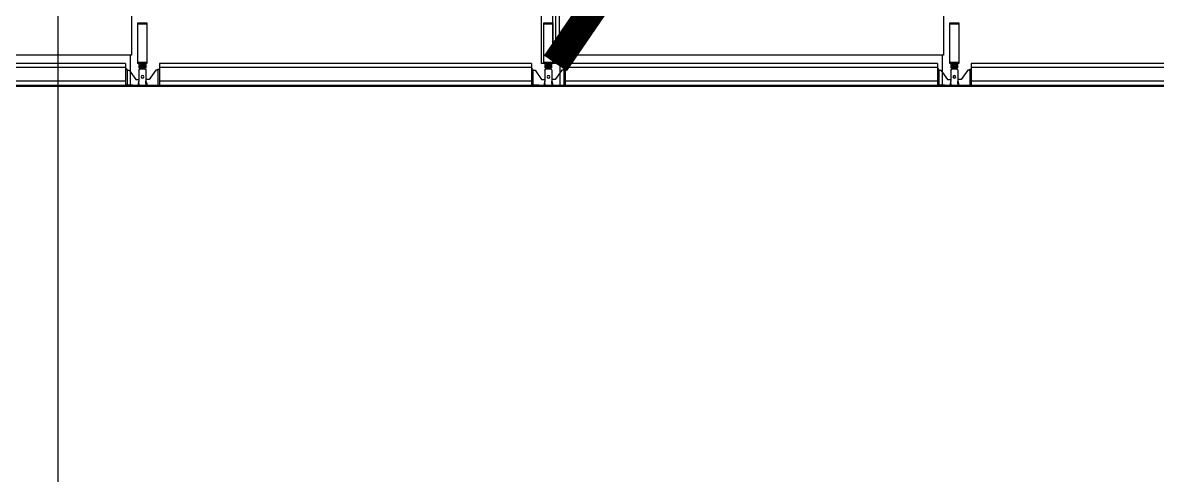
# Model space of a CAD drawing. Header units: millimetres. Extents: x -32710 to 654186, y -254124 to 420220.
# Drawn here: x 239446 to 242800, y 389900 to 391238 of the extents above; entities that cross this region are included whole.
import ezdxf
from ezdxf.xclip import XClip

# ---------------------------------------------------------------- set-up
doc = ezdxf.new("R2010")
doc.units = ezdxf.units.MM
doc.header["$LTSCALE"] = 1000
doc.linetypes.add('YFSHI-02(E-LINE)$0$HIDDEN', pattern=[0.3, 0.2, -0.1])
for name, color, linetype in [('FFU', 145, 'Continuous'), ('TPH12-SEC-@E$0$STEEL3', 252, 'Continuous'), ('YFSHI-02(E-LINE)$0$SH-LINE-10', 10, 'Continuous'), ('YFSHI-02(E-LINE)$0$SH-LINE-130', 130, 'Continuous'), ('YFSHI-02(E-LINE)$0$SH-LINE-82', 82, 'Continuous')]:
    doc.layers.add(name, color=color, linetype=linetype)

# ---------------------------------------------------------------- blocks, each defined once
blk = doc.blocks.new('TPH12-SEC-@E')
at = {"layer": 'TPH12-SEC-@E$0$STEEL3'}
blk.add_line((239550, 393725), (239550, 385050), dxfattribs=at)
blk = doc.blocks.new('YFSHI-02(E-LINE)$0$CEILING-A')
for p, q in [((-110, 6.8), (-110, 0)), ((-110, 6.8), (0, 6.8)), ((0, 6.8), (0, 0)), ((-110, 5.57), (0, 5.57)), ((-110, 1.52), (0, 1.52)), ((-110, 0.28), (0, 0.28)), ((-110, 0), (0, 0))]:
    blk.add_line(p, q)
blk = doc.blocks.new('YFSHI-02(E-LINE)$0$1')
for p, q in [((0.45, 5.1), (0, 5.1)), ((0, 5.1), (0, 0)), ((0.45, 4.8), (0.45, 5.1)), ((0.45, 4.8), (1.05, 4.8)), ((0.45, 4.8), (0.45, 0.28)), ((1.05, 4.8), (3, 2.05)), ((3.95, 4.8), (3.95, 2.05)), ((4.25, 5.1), (5.75, 5.1)), ((6.05, 4.8), (6.05, 2.05)), ((8.95, 4.8), (7, 2.05)), ((9.55, 4.8), (8.95, 4.8)), ((9.55, 4.8), (9.55, 5.1)), ((9.55, 5.1), (10, 5.1)), ((9.55, 4.8), (9.55, 0.33)), ((10, 5.1), (10, 0)), ((9.4, 0.33), (0, 0.33)), ((0, 0.25), (5.68, 0.25)), ((0, 0), (10, 0)), ((2.2, 0), (5, 0)), ((3, 2.05), (3.95, 2.05)), ((3.95, 1.55), (3.75, 0.88)), ((3.75, 0.88), (3.95, 0.88)), ((3.75, 0.88), (3.75, 0.25)), ((3.95, 2.05), (3.95, 1.55)), ((3.95, 0.88), (3.95, 1.55)), ((3.95, 0.88), (3.95, 0.45)), ((10, 0.25), (4.32, 0.25)), ((7, 2.05), (6.05, 2.05)), ((6.05, 2.05), (6.05, 1.55)), ((6.05, 1.55), (6.25, 0.88)), ((6.05, 0.88), (6.05, 1.55)), ((6.25, 0.88), (6.05, 0.88)), ((6.05, 0.88), (6.05, 0.45)), ((6.25, 0.88), (6.25, 0.25)), ((7.8, 0.33), (10, 0.33))]:
    blk.add_line(p, q)
blk.add_lwpolyline([(4.3, 5.1), (4.3, 5.4, 0.414214), (4.2, 5.5), (3.96, 5.5, -0.414214), (3.94, 5.52), (3.94, 6.76, -0.414214), (3.98, 6.8), (4.46, 6.8, -0.414214), (4.5, 6.76), (4.5, 6.42, -0.414214), (4.48, 6.4), (4.18, 6.4, 0.414214), (4.16, 6.38), (4.16, 5.8, 0.414214), (4.26, 5.7), (5.74, 5.7, 0.414214), (5.84, 5.8), (5.84, 6.38, 0.414214), (5.82, 6.4), (5.52, 6.4, -0.414214), (5.5, 6.42), (5.5, 6.76, -0.414214), (5.54, 6.8), (6.02, 6.8, -0.414214), (6.06, 6.76), (6.06, 5.52, -0.414214), (6.04, 5.5), (5.8, 5.5, 0.414214), (5.7, 5.4), (5.7, 5.1)], format="xyb")
blk.add_lwpolyline([(4.52, 5.5, 0.414214), (4.42, 5.4), (4.42, 5.2, 0.414214), (4.52, 5.1), (5.48, 5.1, 0.414214), (5.58, 5.2), (5.58, 5.4, 0.414214), (5.48, 5.5)], format="xyb", close=True)
blk.add_circle((5, 2.8), 0.41)
for centre, radius, start, end in [((4.25, 4.8), 0.3, 90, 180), ((5.75, 4.8), 0.3, 0, 90), ((3.75, 0.45), 0.2, 270, 0), ((6.25, 0.45), 0.2, 180, 270)]:
    blk.add_arc(centre, radius, start, end)
blk = doc.blocks.new('YFSHI-02(E-LINE)')
at = {"layer": 'YFSHI-02(E-LINE)$0$SH-LINE-10'}
for p, q in [((239786.6, 391238.5), (239813.4, 391238.5)), ((239786.6, 391238.5), (239813.4, 391238.5)), ((239786.6, 391118), (239786.6, 391238.5)), ((239786.6, 391118), (239786.6, 391238.5)), ((239786.6, 391238.5), (239813.4, 391238.5)), ((239786.6, 391238.5), (239813.4, 391238.5)), ((239786.6, 391238.5), (239813.4, 391238.5)), ((239786.6, 391118), (239786.6, 391238.5)), ((239786.6, 391118), (239786.6, 391238.5)), ((239786.6, 391238.5), (239813.4, 391238.5)), ((239792.1, 391238.5), (239807.9, 391238.5)), ((239792.1, 391238.5), (239807.9, 391238.5)), ((239792.1, 391238.5), (239807.9, 391238.5)), ((239792.1, 391238.5), (239807.9, 391238.5)), ((239813.4, 391238.5), (239813.4, 391118)), ((239813.4, 391238.5), (239813.4, 391118)), ((239813.4, 391238.5), (239813.4, 391118)), ((239813.4, 391238.5), (239813.4, 391118)), ((240986.6, 391238.5), (241013.4, 391238.5)), ((240986.6, 391238.5), (241013.4, 391238.5)), ((240986.6, 391118), (240986.6, 391238.5)), ((240986.6, 391118), (240986.6, 391238.5)), ((240986.6, 391238.5), (241013.4, 391238.5)), ((240986.6, 391238.5), (241013.4, 391238.5)), ((240986.6, 391238.5), (241013.4, 391238.5)), ((240986.6, 391118), (240986.6, 391238.5)), ((240986.6, 391118), (240986.6, 391238.5)), ((240986.6, 391238.5), (241013.4, 391238.5)), ((240992.1, 391238.5), (241007.9, 391238.5)), ((240992.1, 391238.5), (241007.9, 391238.5)), ((240992.1, 391238.5), (241007.9, 391238.5)), ((240992.1, 391238.5), (241007.9, 391238.5)), ((241013.4, 391238.5), (241013.4, 391118)), ((241013.4, 391238.5), (241013.4, 391118)), ((241013.4, 391238.5), (241013.4, 391118)), ((241013.4, 391238.5), (241013.4, 391118)), ((242186.6, 391238.5), (242213.4, 391238.5)), ((242186.6, 391238.5), (242213.4, 391238.5)), ((242186.6, 391118), (242186.6, 391238.5)), ((242186.6, 391118), (242186.6, 391238.5)), ((242186.6, 391238.5), (242213.4, 391238.5)), ((242186.6, 391238.5), (242213.4, 391238.5)), ((242186.6, 391238.5), (242213.4, 391238.5)), ((242186.6, 391118), (242186.6, 391238.5)), ((242186.6, 391118), (242186.6, 391238.5)), ((242186.6, 391238.5), (242213.4, 391238.5)), ((242192.1, 391238.5), (242207.9, 391238.5)), ((242192.1, 391238.5), (242207.9, 391238.5)), ((242192.1, 391238.5), (242207.9, 391238.5)), ((242192.1, 391238.5), (242207.9, 391238.5)), ((242213.4, 391238.5), (242213.4, 391118)), ((242213.4, 391238.5), (242213.4, 391118)), ((242213.4, 391238.5), (242213.4, 391118)), ((242213.4, 391238.5), (242213.4, 391118)), ((239813.4, 391118), (239786.6, 391118)), ((239813.4, 391118), (239786.6, 391118)), ((239813.4, 391118), (239786.6, 391118)), ((239813.4, 391118), (239786.6, 391118)), ((239792.1, 391108.9), (239792.1, 391113.3)), ((239808.1, 391113.3), (239792.1, 391113.3)), ((239792.1, 391108.9), (239792.1, 391113.3)), ((239808.1, 391113.3), (239792.1, 391113.3)), ((239793.2, 391108.9), (239793.2, 391113.3)), ((239793.2, 391108.9), (239793.2, 391113.3)), ((239795.6, 391113.3), (239795.6, 391113.9)), ((239804.3, 391113.9), (239795.6, 391113.9)), ((239795.6, 391113.3), (239795.6, 391113.9)), ((239804.3, 391113.9), (239795.6, 391113.9)), ((239795.8, 391108.9), (239795.8, 391113.3)), ((239795.8, 391108.9), (239795.8, 391113.3)), ((239795.9, 391113.9), (239795.9, 391118)), ((239795.9, 391113.9), (239795.9, 391118)), ((239804.1, 391113.9), (239804.1, 391118)), ((239804.1, 391113.9), (239804.1, 391118)), ((239804.3, 391113.3), (239804.3, 391113.9)), ((239804.3, 391113.3), (239804.3, 391113.9)), ((239808.3, 391109), (239808.3, 391113.1)), ((239808.3, 391109), (239808.3, 391113.1)), ((241013.4, 391118), (240986.6, 391118)), ((241013.4, 391118), (240986.6, 391118)), ((241013.4, 391118), (240986.6, 391118)), ((241013.4, 391118), (240986.6, 391118)), ((240992.1, 391108.9), (240992.1, 391113.3)), ((241008.1, 391113.3), (240992.1, 391113.3)), ((240992.1, 391108.9), (240992.1, 391113.3)), ((241008.1, 391113.3), (240992.1, 391113.3)), ((240993.2, 391108.9), (240993.2, 391113.3)), ((240993.2, 391108.9), (240993.2, 391113.3)), ((240995.6, 391113.3), (240995.6, 391113.9)), ((241004.3, 391113.9), (240995.6, 391113.9)), ((240995.6, 391113.3), (240995.6, 391113.9)), ((241004.3, 391113.9), (240995.6, 391113.9)), ((240995.8, 391108.9), (240995.8, 391113.3)), ((240995.8, 391108.9), (240995.8, 391113.3)), ((240995.9, 391113.9), (240995.9, 391118)), ((240995.9, 391113.9), (240995.9, 391118)), ((241004.1, 391113.9), (241004.1, 391118)), ((241004.1, 391113.9), (241004.1, 391118)), ((241004.3, 391113.3), (241004.3, 391113.9)), ((241004.3, 391113.3), (241004.3, 391113.9)), ((241008.3, 391109), (241008.3, 391113.1)), ((241008.3, 391109), (241008.3, 391113.1)), ((242213.4, 391118), (242186.6, 391118)), ((242213.4, 391118), (242186.6, 391118)), ((242213.4, 391118), (242186.6, 391118)), ((242213.4, 391118), (242186.6, 391118)), ((242192.1, 391108.9), (242192.1, 391113.3)), ((242208.1, 391113.3), (242192.1, 391113.3)), ((242192.1, 391108.9), (242192.1, 391113.3)), ((242208.1, 391113.3), (242192.1, 391113.3)), ((242193.2, 391108.9), (242193.2, 391113.3)), ((242193.2, 391108.9), (242193.2, 391113.3)), ((242195.6, 391113.3), (242195.6, 391113.9)), ((242204.3, 391113.9), (242195.6, 391113.9)), ((242195.6, 391113.3), (242195.6, 391113.9)), ((242204.3, 391113.9), (242195.6, 391113.9)), ((242195.8, 391108.9), (242195.8, 391113.3)), ((242195.8, 391108.9), (242195.8, 391113.3)), ((242195.9, 391113.9), (242195.9, 391118)), ((242195.9, 391113.9), (242195.9, 391118)), ((242204.1, 391113.9), (242204.1, 391118)), ((242204.1, 391113.9), (242204.1, 391118)), ((242204.3, 391113.3), (242204.3, 391113.9)), ((242204.3, 391113.3), (242204.3, 391113.9)), ((242208.3, 391109), (242208.3, 391113.1)), ((242208.3, 391109), (242208.3, 391113.1)), ((239808.3, 391108.9), (239792.1, 391108.9)), ((239808.3, 391108.9), (239792.1, 391108.9)), ((241008.3, 391108.9), (240992.1, 391108.9)), ((241008.3, 391108.9), (240992.1, 391108.9)), ((242208.3, 391108.9), (242192.1, 391108.9)), ((242208.3, 391108.9), (242192.1, 391108.9))]:
    blk.add_line(p, q, dxfattribs=at)
for points in [[(239786.6, 391234.8), (239813.4, 391234.8)], [(239786.6, 391234.8), (239813.4, 391234.8)], [(239786.6, 391234.8), (239813.4, 391234.8)], [(239786.6, 391234.8), (239813.4, 391234.8)], [(240986.6, 391234.8), (241013.4, 391234.8)], [(240986.6, 391234.8), (241013.4, 391234.8)], [(240986.6, 391234.8), (241013.4, 391234.8)], [(240986.6, 391234.8), (241013.4, 391234.8)], [(242186.6, 391234.8), (242213.4, 391234.8)], [(242186.6, 391234.8), (242213.4, 391234.8)], [(242186.6, 391234.8), (242213.4, 391234.8)], [(242186.6, 391234.8), (242213.4, 391234.8)], [(239786.6, 391121.6), (239813.4, 391121.6)], [(239786.6, 391121.6), (239813.4, 391121.6)], [(239786.6, 391121.6), (239813.4, 391121.6)], [(239786.6, 391121.6), (239813.4, 391121.6)], [(240986.6, 391121.6), (241013.4, 391121.6)], [(240986.6, 391121.6), (241013.4, 391121.6)], [(240986.6, 391121.6), (241013.4, 391121.6)], [(240986.6, 391121.6), (241013.4, 391121.6)], [(242186.6, 391121.6), (242213.4, 391121.6)], [(242186.6, 391121.6), (242213.4, 391121.6)], [(242186.6, 391121.6), (242213.4, 391121.6)], [(242186.6, 391121.6), (242213.4, 391121.6)]]:
    blk.add_lwpolyline(points, dxfattribs=at)
for centre, radius, start, end in [((239797.4, 391111.1), 5.76, 157.8828, 180.1952), ((239797.4, 391111.1), 5.76, 157.8828, 180.1952), ((239797.4, 391111.1), 5.76, 179.8048, 202.1172), ((239797.4, 391111.1), 5.76, 179.8048, 202.1172), ((239805.9, 391111.2), 2.29, 356.5141, 63.2222), ((239805.9, 391111.2), 2.29, 356.5141, 63.2222), ((239805.9, 391111.2), 2.29, 356.5141, 63.2222), ((239805.9, 391111.2), 2.29, 356.5141, 63.2222), ((239805.9, 391111), 2.29, 296.7778, 3.4859), ((239805.9, 391111), 2.29, 296.7778, 3.4859), ((239808.1, 391113.1), 0.2, 0, 90), ((239808.1, 391113.1), 0.2, 0, 90), ((240997.4, 391111.1), 5.76, 157.8828, 180.1952), ((240997.4, 391111.1), 5.76, 157.8828, 180.1952), ((240997.4, 391111.1), 5.76, 179.8048, 202.1172), ((240997.4, 391111.1), 5.76, 179.8048, 202.1172), ((241005.9, 391111.2), 2.29, 356.5141, 63.2222), ((241005.9, 391111.2), 2.29, 356.5141, 63.2222), ((241005.9, 391111.2), 2.29, 356.5141, 63.2222), ((241005.9, 391111.2), 2.29, 356.5141, 63.2222), ((241005.9, 391111), 2.29, 296.7778, 3.4859), ((241005.9, 391111), 2.29, 296.7778, 3.4859), ((241008.1, 391113.1), 0.2, 0, 90), ((241008.1, 391113.1), 0.2, 0, 90), ((242197.4, 391111.1), 5.76, 157.8828, 180.1952), ((242197.4, 391111.1), 5.76, 157.8828, 180.1952), ((242197.4, 391111.1), 5.76, 179.8048, 202.1172), ((242197.4, 391111.1), 5.76, 179.8048, 202.1172), ((242205.9, 391111.2), 2.29, 356.5141, 63.2222), ((242205.9, 391111.2), 2.29, 356.5141, 63.2222), ((242205.9, 391111.2), 2.29, 356.5141, 63.2222), ((242205.9, 391111.2), 2.29, 356.5141, 63.2222), ((242205.9, 391111), 2.29, 296.7778, 3.4859), ((242205.9, 391111), 2.29, 296.7778, 3.4859), ((242208.1, 391113.1), 0.2, 0, 90), ((242208.1, 391113.1), 0.2, 0, 90), ((239808.3, 391109), 0.0625, 270, 0), ((239808.3, 391109), 0.0625, 270, 0), ((241008.3, 391109), 0.0625, 270, 0), ((241008.3, 391109), 0.0625, 270, 0), ((242208.3, 391109), 0.0625, 270, 0), ((242208.3, 391109), 0.0625, 270, 0)]:
    blk.add_arc(centre, radius, start, end, dxfattribs=at)
at = {"layer": 'YFSHI-02(E-LINE)$0$SH-LINE-130', "linetype": 'YFSHI-02(E-LINE)$0$HIDDEN', "ltscale": 100}
blk.add_line((241013.6, 391118), (241013.6, 392725), dxfattribs=at)
at = {"layer": 'YFSHI-02(E-LINE)$0$SH-LINE-130', "const_width": 82.6}
blk.add_lwpolyline([(241020.7, 391118), (242120.6, 392725)], dxfattribs=at)
at = {"layer": 'YFSHI-02(E-LINE)$0$SH-LINE-130'}
blk.add_lwpolyline([(241020.7, 391118), (240979.4, 391118), (240979.4, 392725), (241020.7, 392725), (241020.7, 391118)], dxfattribs=at)
at = {"layer": 'YFSHI-02(E-LINE)$0$SH-LINE-82', "xscale": -10, "yscale": 10, "zscale": 10}
for name, p in [('YFSHI-02(E-LINE)$0$CEILING-A', (238650, 391050)), ('YFSHI-02(E-LINE)$0$CEILING-A', (238650, 391050)), ('YFSHI-02(E-LINE)$0$1', (239850, 391050)), ('YFSHI-02(E-LINE)$0$1', (239850, 391050)), ('YFSHI-02(E-LINE)$0$CEILING-A', (239850, 391050)), ('YFSHI-02(E-LINE)$0$CEILING-A', (239850, 391050)), ('YFSHI-02(E-LINE)$0$1', (241050, 391050)), ('YFSHI-02(E-LINE)$0$1', (241050, 391050)), ('YFSHI-02(E-LINE)$0$CEILING-A', (241050, 391050)), ('YFSHI-02(E-LINE)$0$CEILING-A', (241050, 391050)), ('YFSHI-02(E-LINE)$0$1', (242250, 391050)), ('YFSHI-02(E-LINE)$0$1', (242250, 391050)), ('YFSHI-02(E-LINE)$0$CEILING-A', (242250, 391050)), ('YFSHI-02(E-LINE)$0$CEILING-A', (242250, 391050))]:
    blk.add_blockref(name, p, dxfattribs=at)
blk = doc.blocks.new('FFU-120x120x55')
for p, q in [((-56.8, 50.8), (-56.8, 9)), ((56.8, 50.8), (-56.8, 50.8)), ((56.8, 50.8), (56.8, 9)), ((-56.8, 9), (56.8, 9)), ((-56.5, 0), (-56.5, 9)), ((56.5, 0), (56.5, 9)), ((-56.5, 0), (56.5, 0))]:
    blk.add_line(p, q)
for points in [[(-7, 54.87, 0.414214), (-7.13, 55), (-23, 55), (-23, 53.5), (-7.13, 53.5, 0.414214), (-7, 53.63)], [(6.87, 53.49, 0.396463), (7, 53.63), (7, 54.87, 0.414214), (6.87, 55), (-6.87, 55, 0.414214), (-7, 54.87), (-7, 53.63, 0.396539), (-6.87, 53.49, 0.029282)], [(7.13, 53.5), (23, 53.5), (23, 55), (7.13, 55, 0.414214), (7, 54.87), (7, 53.63, 0.414214)]]:
    blk.add_lwpolyline(points, format="xyb", close=True)
for points in [[(-22.03, 50.8), (-25, 50.8), (-25, 53.5), (-22.03, 53.5), (-22.03, 51.04)], [(-19, 50.8), (-20.35, 50.8), (-20.35, 53.5), (-19, 53.5), (-19, 51.04)], [(-7, 51.8), (-7, 52.7), (7, 52.7), (7, 51.8)], [(19, 50.8), (20.35, 50.8), (20.35, 53.5), (19, 53.5), (19, 50.95)], [(22.03, 50.8), (25, 50.8), (25, 53.5), (22.03, 53.5), (22.03, 50.95)]]:
    blk.add_lwpolyline(points, close=True)

msp = doc.modelspace()

# ---------------------------------------------------------------- block references
msp.add_blockref('TPH12-SEC-@E', (0, 0))
ref = msp.add_blockref('YFSHI-02(E-LINE)', (0, 0))
XClip(ref).set_block_clipping_path([(193435.9728033519, 355635.7797075855), (305020.60558715, 413217.0386999981)])
at = {"layer": 'FFU', "xscale": -10, "yscale": 10, "zscale": 10}
for p in [(239200, 391052), (241600, 391052)]:
    msp.add_blockref('FFU-120x120x55', p, dxfattribs=at)

doc.saveas('drawing.dxf')
